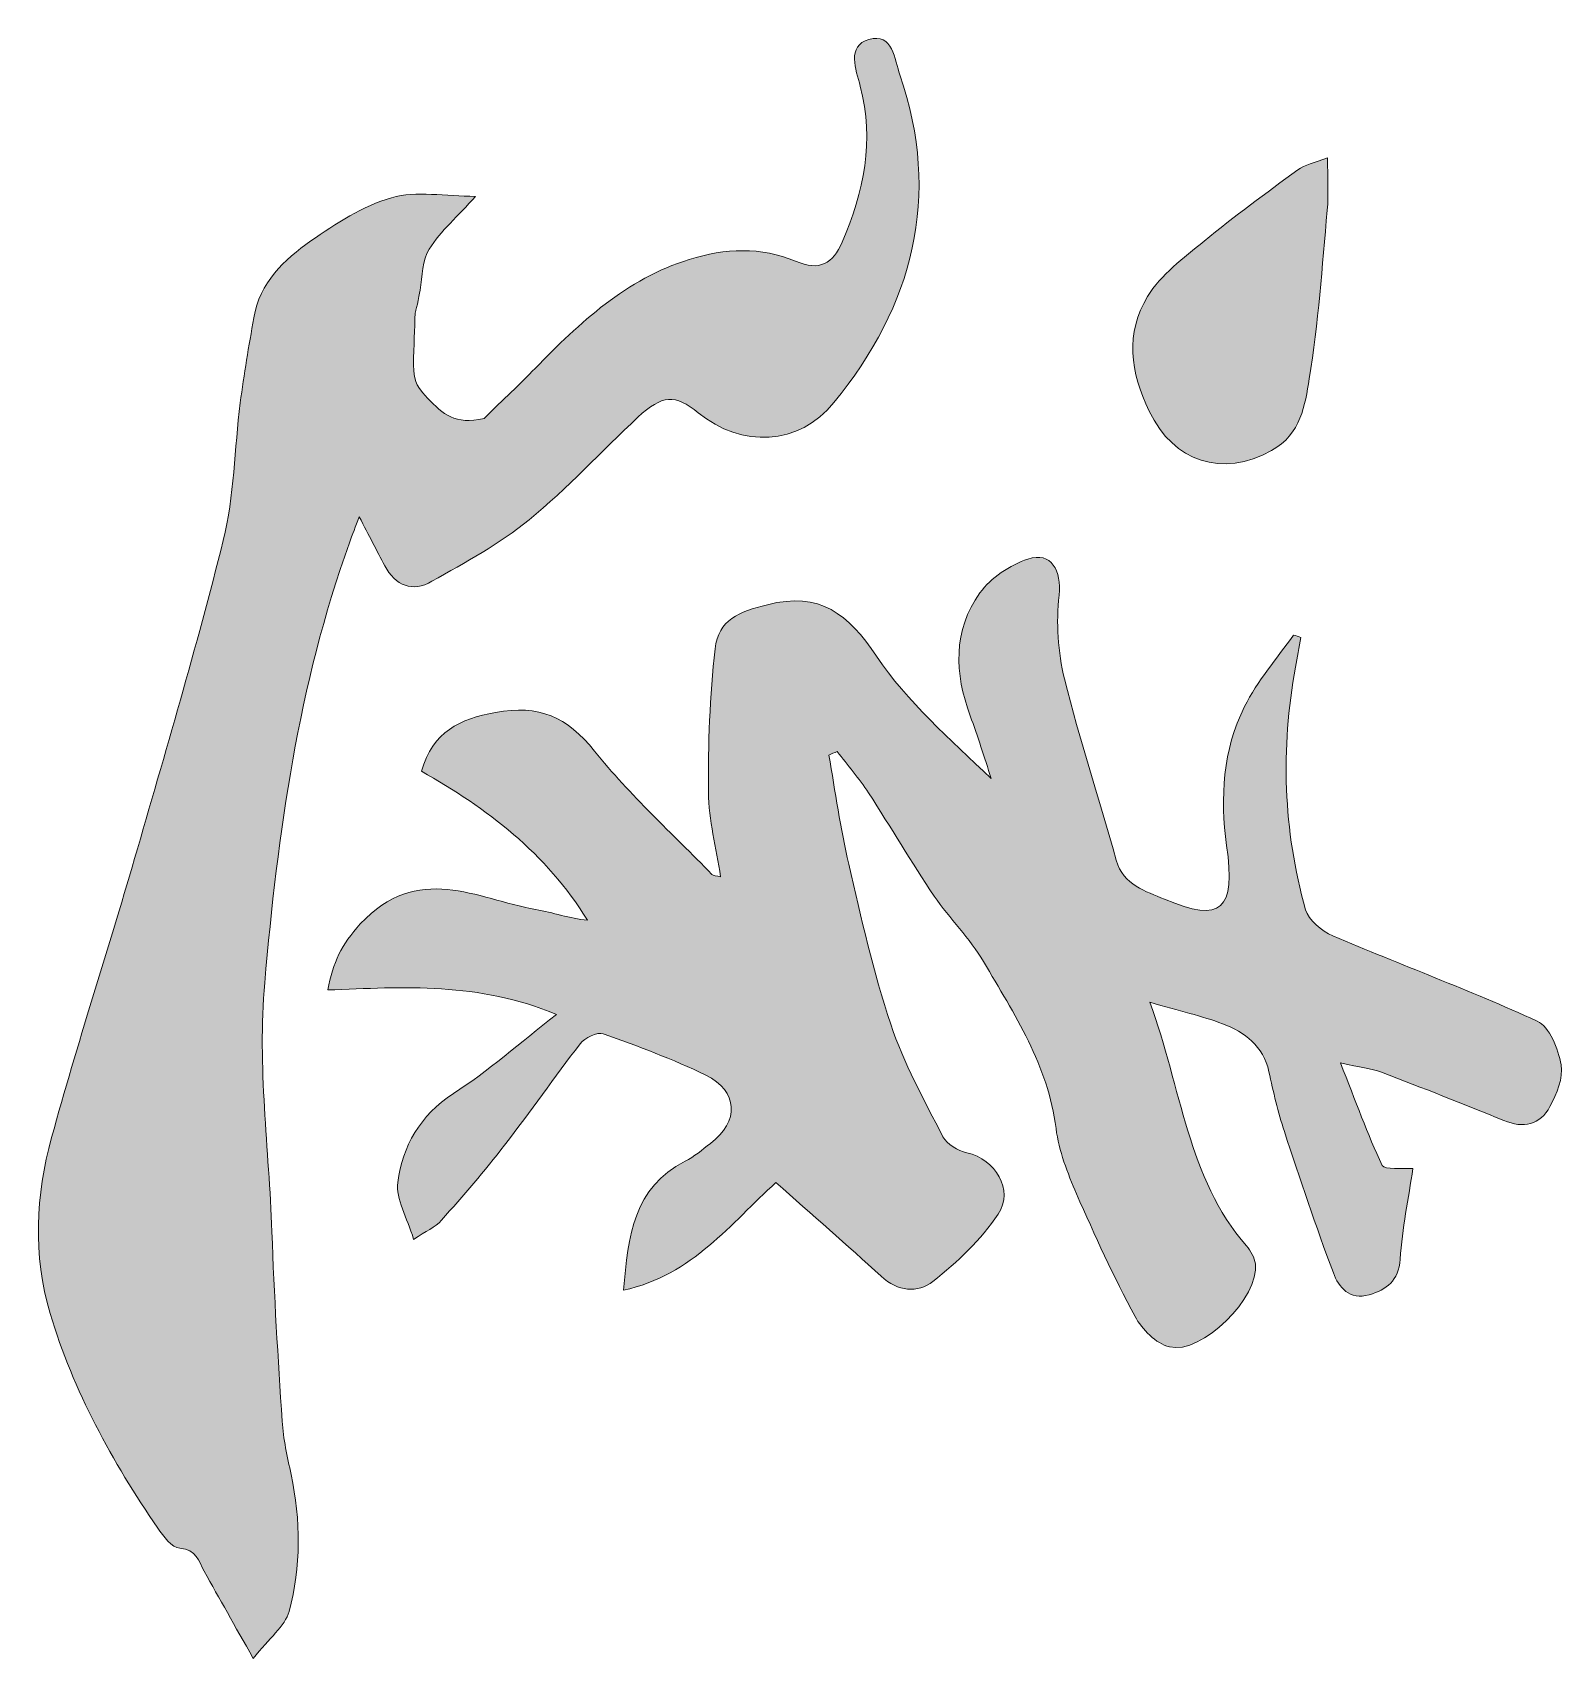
# Model space of a CAD drawing. Header units: inches. Extents: x -3733042 to -3450527, y 579159 to 997713.
# Drawn here: x -3507787 to -3506661, y 659009 to 660205 of the extents above; entities that cross this region are included whole.
import ezdxf

# ---------------------------------------------------------------- set-up
doc = ezdxf.new("R2010")
doc.units = ezdxf.units.IN
doc.header["$LTSCALE"] = 1000
doc.header["$MEASUREMENT"] = 0
doc.layers.get('0').update_dxf_attribs({"lineweight": 18})

msp = doc.modelspace()

# ---------------------------------------------------------------- hatches: boundary and pattern name
h = msp.add_hatch(color=256)
edge = h.paths.add_edge_path(flags=0)
edge.add_spline(control_points=[(-3506911.4, 659475.6), (-3506895, 659469.4), (-3506881.6, 659459.3), (-3506877.4, 659440.4)], knot_values=[0, 0, 0, 0, 51.218065, 51.218065, 51.218065, 51.218065], weights=[1, 1, 1, 1], degree=3, periodic=0)
edge.add_spline(control_points=[(-3506877.4, 659440.4), (-3506874.2, 659425.6), (-3506870.7, 659410.7), (-3506866, 659396.4)], knot_values=[0, 0, 0, 0, 45.564726, 45.564726, 45.564726, 45.564726], weights=[1, 1, 1, 1], degree=3, periodic=0)
edge.add_spline(control_points=[(-3506866, 659396.4), (-3506854.6, 659361.5), (-3506842.9, 659326.8), (-3506830, 659292.4)], knot_values=[0, 0, 0, 0, 109.994376, 109.994376, 109.994376, 109.994376], weights=[1, 1, 1, 1], degree=3, periodic=0)
edge.add_spline(control_points=[(-3506830, 659292.4), (-3506826.1, 659281.9), (-3506818, 659272.1), (-3506803.7, 659276.4)], knot_values=[0, 0, 0, 0, 34.605464, 34.605464, 34.605464, 34.605464], weights=[1, 1, 1, 1], degree=3, periodic=0)
edge.add_spline(control_points=[(-3506803.7, 659276.4), (-3506790.7, 659280.1), (-3506782, 659286.5), (-3506780.9, 659302.5)], knot_values=[0, 0, 0, 0, 37.511516, 37.511516, 37.511516, 37.511516], weights=[1, 1, 1, 1], degree=3, periodic=0)
edge.add_spline(control_points=[(-3506780.9, 659302.5), (-3506779.4, 659325.1), (-3506774.7, 659347.6), (-3506771.5, 659369.1)], knot_values=[0, 0, 0, 0, 67.314942, 67.314942, 67.314942, 67.314942], weights=[1, 1, 1, 1], degree=3, periodic=0)
edge.add_spline(control_points=[(-3506771.5, 659369.1), (-3506779.3, 659369.7), (-3506792.3, 659368), (-3506794, 659371.5)], knot_values=[0, 0, 0, 0, 23.085635, 23.085635, 23.085635, 23.085635], weights=[1, 1, 1, 1], degree=3, periodic=0)
edge.add_spline(control_points=[(-3506794, 659371.5), (-3506805, 659394.4), (-3506813.5, 659418.3), (-3506824.8, 659446.8)], knot_values=[0, 0, 0, 0, 81.393183, 81.393183, 81.393183, 81.393183], weights=[1, 1, 1, 1], degree=3, periodic=0)
edge.add_spline(control_points=[(-3506824.8, 659446.8), (-3506810.3, 659443.6), (-3506802, 659442.8), (-3506794.6, 659440)], knot_values=[0, 0, 0, 0, 31.031593, 31.031593, 31.031593, 31.031593], weights=[1, 1, 1, 1], degree=3, periodic=0)
edge.add_spline(control_points=[(-3506794.6, 659440), (-3506764.5, 659428.5), (-3506734.5, 659416.7), (-3506704.7, 659404.5)], knot_values=[0, 0, 0, 0, 96.659971, 96.659971, 96.659971, 96.659971], weights=[1, 1, 1, 1], degree=3, periodic=0)
edge.add_spline(control_points=[(-3506704.7, 659404.5), (-3506690.1, 659398.5), (-3506677.9, 659401.2), (-3506670.7, 659414.8)], knot_values=[0, 0, 0, 0, 39.695113, 39.695113, 39.695113, 39.695113], weights=[1, 1, 1, 1], degree=3, periodic=0)
edge.add_spline(control_points=[(-3506670.7, 659414.8), (-3506665.8, 659424), (-3506660.8, 659435.9), (-3506662.5, 659445.4)], knot_values=[0, 0, 0, 0, 32.216004, 32.216004, 32.216004, 32.216004], weights=[1, 1, 1, 1], degree=3, periodic=0)
edge.add_spline(control_points=[(-3506662.5, 659445.4), (-3506664.7, 659457.1), (-3506671, 659473.4), (-3506680.2, 659477.6)], knot_values=[0, 0, 0, 0, 37.854248, 37.854248, 37.854248, 37.854248], weights=[1, 1, 1, 1], degree=3, periodic=0)
edge.add_spline(control_points=[(-3506680.2, 659477.6), (-3506729.5, 659500.1), (-3506780.5, 659519.1), (-3506830.5, 659540.4)], knot_values=[0, 0, 0, 0, 162.940741, 162.940741, 162.940741, 162.940741], weights=[1, 1, 1, 1], degree=3, periodic=0)
edge.add_spline(control_points=[(-3506830.5, 659540.4), (-3506838.5, 659543.8), (-3506848.2, 659551.8), (-3506850.4, 659559.5)], knot_values=[0, 0, 0, 0, 28.311681, 28.311681, 28.311681, 28.311681], weights=[1, 1, 1, 1], degree=3, periodic=0)
edge.add_spline(control_points=[(-3506850.4, 659559.5), (-3506866.9, 659618.2), (-3506868.8, 659677.8), (-3506857.9, 659737.8)], knot_values=[0, 0, 0, 0, 180.087882, 180.087882, 180.087882, 180.087882], weights=[1, 1, 1, 1], degree=3, periodic=0)
edge.add_spline(control_points=[(-3506857.9, 659737.8), (-3506856.6, 659745.1), (-3506855.1, 659752.4), (-3506853.8, 659759.8)], knot_values=[0, 0, 0, 0, 22.316623, 22.316623, 22.316623, 22.316623], weights=[1, 1, 1, 1], degree=3, periodic=0)
edge.add_spline(control_points=[(-3506853.8, 659759.8), (-3506855.6, 659760.3), (-3506857.4, 659760.9), (-3506859.3, 659761.5)], knot_values=[0, 0, 0, 0, 5.771272, 5.771272, 5.771272, 5.771272], weights=[1, 1, 1, 1], degree=3, periodic=0)
edge.add_spline(control_points=[(-3506859.3, 659761.5), (-3506871.5, 659744.1), (-3506885.9, 659727.7), (-3506895.3, 659708.9)], knot_values=[0, 0, 0, 0, 63.854733, 63.854733, 63.854733, 63.854733], weights=[1, 1, 1, 1], degree=3, periodic=0)
edge.add_spline(control_points=[(-3506895.3, 659708.9), (-3506911.3, 659677), (-3506913.3, 659641.9), (-3506908.5, 659606.8)], knot_values=[0, 0, 0, 0, 104.558746, 104.558746, 104.558746, 104.558746], weights=[1, 1, 1, 1], degree=3, periodic=0)
edge.add_spline(control_points=[(-3506908.5, 659606.8), (-3506901.9, 659559.3), (-3506911.9, 659549.5), (-3506954.2, 659567.3)], knot_values=[0, 0, 0, 0, 89.3018, 89.3018, 89.3018, 89.3018], weights=[1, 1, 1, 1], degree=3, periodic=0)
edge.add_spline(control_points=[(-3506954.2, 659567.3), (-3506967.9, 659573), (-3506984.4, 659577.5), (-3506989.6, 659595.9)], knot_values=[0, 0, 0, 0, 47.489668, 47.489668, 47.489668, 47.489668], weights=[1, 1, 1, 1], degree=3, periodic=0)
edge.add_spline(control_points=[(-3506989.6, 659595.9), (-3507002, 659640.4), (-3507016.6, 659684.4), (-3507027.7, 659729.2)], knot_values=[0, 0, 0, 0, 138.725523, 138.725523, 138.725523, 138.725523], weights=[1, 1, 1, 1], degree=3, periodic=0)
edge.add_spline(control_points=[(-3507027.7, 659729.2), (-3507032.6, 659749), (-3507033.9, 659770.6), (-3507031.7, 659790.8)], knot_values=[0, 0, 0, 0, 62.030065, 62.030065, 62.030065, 62.030065], weights=[1, 1, 1, 1], degree=3, periodic=0)
edge.add_spline(control_points=[(-3507031.7, 659790.8), (-3507029.7, 659808.8), (-3507037.4, 659823.1), (-3507054.6, 659817.4)], knot_values=[0, 0, 0, 0, 43.65304, 43.65304, 43.65304, 43.65304], weights=[1, 1, 1, 1], degree=3, periodic=0)
edge.add_spline(control_points=[(-3507054.6, 659817.4), (-3507067.8, 659812.9), (-3507081.9, 659803.7), (-3507089.9, 659792.5)], knot_values=[0, 0, 0, 0, 43.90798, 43.90798, 43.90798, 43.90798], weights=[1, 1, 1, 1], degree=3, periodic=0)
edge.add_spline(control_points=[(-3507089.9, 659792.5), (-3507109.8, 659764.7), (-3507108.6, 659733.4), (-3507097, 659702)], knot_values=[0, 0, 0, 0, 94.792275, 94.792275, 94.792275, 94.792275], weights=[1, 1, 1, 1], degree=3, periodic=0)
edge.add_spline(control_points=[(-3507097, 659702), (-3507091.4, 659686.9), (-3507086.7, 659671.5), (-3507081.6, 659656.1)], knot_values=[0, 0, 0, 0, 48.425693, 48.425693, 48.425693, 48.425693], weights=[1, 1, 1, 1], degree=3, periodic=0)
edge.add_spline(control_points=[(-3507081.6, 659656.1), (-3507112, 659685), (-3507143.4, 659712.5), (-3507165.9, 659745.9)], knot_values=[0, 0, 0, 0, 123.501583, 123.501583, 123.501583, 123.501583], weights=[1, 1, 1, 1], degree=3, periodic=0)
edge.add_spline(control_points=[(-3507165.9, 659745.9), (-3507186.9, 659777.2), (-3507207.4, 659793.5), (-3507246.2, 659783.8)], knot_values=[0, 0, 0, 0, 96.491121, 96.491121, 96.491121, 96.491121], weights=[1, 1, 1, 1], degree=3, periodic=0)
edge.add_spline(control_points=[(-3507246.2, 659783.8), (-3507267.1, 659778.6), (-3507282.2, 659772.8), (-3507284.6, 659751.4)], knot_values=[0, 0, 0, 0, 54.486351, 54.486351, 54.486351, 54.486351], weights=[1, 1, 1, 1], degree=3, periodic=0)
edge.add_spline(control_points=[(-3507284.6, 659751.4), (-3507288.5, 659716.5), (-3507289.9, 659681.1), (-3507289.5, 659645.9)], knot_values=[0, 0, 0, 0, 105.661691, 105.661691, 105.661691, 105.661691], weights=[1, 1, 1, 1], degree=3, periodic=0)
edge.add_spline(control_points=[(-3507289.5, 659645.9), (-3507289.4, 659625.5), (-3507283.8, 659605.1), (-3507280.6, 659583.8)], knot_values=[0, 0, 0, 0, 62.830699, 62.830699, 62.830699, 62.830699], weights=[1, 1, 1, 1], degree=3, periodic=0)
edge.add_spline(control_points=[(-3507280.6, 659583.8), (-3507283.6, 659584.6), (-3507285.9, 659584.4), (-3507287, 659585.5)], knot_values=[0, 0, 0, 0, 6.68476, 6.68476, 6.68476, 6.68476], weights=[1, 1, 1, 1], degree=3, periodic=0)
edge.add_spline(control_points=[(-3507287, 659585.5), (-3507316.1, 659615.5), (-3507347.3, 659643.7), (-3507373.3, 659676.2)], knot_values=[0, 0, 0, 0, 125.23449, 125.23449, 125.23449, 125.23449], weights=[1, 1, 1, 1], degree=3, periodic=0)
edge.add_spline(control_points=[(-3507373.3, 659676.2), (-3507393.5, 659701.5), (-3507414.1, 659710.3), (-3507446.1, 659704.6)], knot_values=[0, 0, 0, 0, 83.048712, 83.048712, 83.048712, 83.048712], weights=[1, 1, 1, 1], degree=3, periodic=0)
edge.add_spline(control_points=[(-3507446.1, 659704.6), (-3507472.6, 659699.8), (-3507491.9, 659690.6), (-3507500.6, 659661.3)], knot_values=[0, 0, 0, 0, 74.265126, 74.265126, 74.265126, 74.265126], weights=[1, 1, 1, 1], degree=3, periodic=0)
edge.add_spline(control_points=[(-3507500.6, 659661.3), (-3507452.7, 659634.2), (-3507408.7, 659601.3), (-3507378.5, 659551.7)], knot_values=[0, 0, 0, 0, 166.01808, 166.01808, 166.01808, 166.01808], weights=[1, 1, 1, 1], degree=3, periodic=0)
edge.add_spline(control_points=[(-3507378.5, 659551.7), (-3507391.6, 659553.1), (-3507403.9, 659557.4), (-3507416.5, 659559.7)], knot_values=[0, 0, 0, 0, 38.834269, 38.834269, 38.834269, 38.834269], weights=[1, 1, 1, 1], degree=3, periodic=0)
edge.add_spline(control_points=[(-3507416.5, 659559.7), (-3507460.1, 659567.5), (-3507503.6, 659594.5), (-3507545.5, 659549)], knot_values=[0, 0, 0, 0, 138.443535, 138.443535, 138.443535, 138.443535], weights=[1, 1, 1, 1], degree=3, periodic=0)
edge.add_spline(control_points=[(-3507545.5, 659549), (-3507559.4, 659533.9), (-3507565.6, 659520.8), (-3507569.5, 659500.5)], knot_values=[0, 0, 0, 0, 54.949852, 54.949852, 54.949852, 54.949852], weights=[1, 1, 1, 1], degree=3, periodic=0)
edge.add_spline(control_points=[(-3507569.5, 659500.5), (-3507513.5, 659502.6), (-3507458.5, 659506.5), (-3507401.3, 659482.4)], knot_values=[0, 0, 0, 0, 170.750179, 170.750179, 170.750179, 170.750179], weights=[1, 1, 1, 1], degree=3, periodic=0)
edge.add_spline(control_points=[(-3507401.3, 659482.4), (-3507428.4, 659461.4), (-3507451.4, 659440.8), (-3507477.1, 659424.3)], knot_values=[0, 0, 0, 0, 95.564653, 95.564653, 95.564653, 95.564653], weights=[1, 1, 1, 1], degree=3, periodic=0)
edge.add_spline(control_points=[(-3507477.1, 659424.3), (-3507501.7, 659408.2), (-3507514.4, 659385.8), (-3507518, 659359)], knot_values=[0, 0, 0, 0, 79.685179, 79.685179, 79.685179, 79.685179], weights=[1, 1, 1, 1], degree=3, periodic=0)
edge.add_spline(control_points=[(-3507518, 659359), (-3507519.6, 659346.8), (-3507511.1, 659333.3), (-3507506.3, 659317.1)], knot_values=[0, 0, 0, 0, 43.851146, 43.851146, 43.851146, 43.851146], weights=[1, 1, 1, 1], degree=3, periodic=0)
edge.add_spline(control_points=[(-3507506.3, 659317.1), (-3507497.5, 659323), (-3507490.4, 659326), (-3507485.8, 659331.2)], knot_values=[0, 0, 0, 0, 24.919164, 24.919164, 24.919164, 24.919164], weights=[1, 1, 1, 1], degree=3, periodic=0)
edge.add_spline(control_points=[(-3507485.8, 659331.2), (-3507469.8, 659349.2), (-3507454.1, 659367.4), (-3507439.4, 659386.4)], knot_values=[0, 0, 0, 0, 72.106112, 72.106112, 72.106112, 72.106112], weights=[1, 1, 1, 1], degree=3, periodic=0)
edge.add_spline(control_points=[(-3507439.4, 659386.4), (-3507420.4, 659410.9), (-3507402.8, 659436.5), (-3507383.8, 659460.9)], knot_values=[0, 0, 0, 0, 92.956996, 92.956996, 92.956996, 92.956996], weights=[1, 1, 1, 1], degree=3, periodic=0)
edge.add_spline(control_points=[(-3507383.8, 659460.9), (-3507380.4, 659465.3), (-3507371.3, 659469.8), (-3507366.9, 659468.2)], knot_values=[0, 0, 0, 0, 19.17138, 19.17138, 19.17138, 19.17138], weights=[1, 1, 1, 1], degree=3, periodic=0)
edge.add_spline(control_points=[(-3507366.9, 659468.2), (-3507341.3, 659459.2), (-3507315.8, 659449.6), (-3507291.4, 659437.8)], knot_values=[0, 0, 0, 0, 81.470705, 81.470705, 81.470705, 81.470705], weights=[1, 1, 1, 1], degree=3, periodic=0)
edge.add_spline(control_points=[(-3507291.4, 659437.8), (-3507267.4, 659426.3), (-3507266.7, 659403.7), (-3507288.1, 659387.6)], knot_values=[0, 0, 0, 0, 63.705578, 63.705578, 63.705578, 63.705578], weights=[1, 1, 1, 1], degree=3, periodic=0)
edge.add_spline(control_points=[(-3507288.1, 659387.6), (-3507294.2, 659383), (-3507300, 659377.8), (-3507306.7, 659374.5)], knot_values=[0, 0, 0, 0, 22.797035, 22.797035, 22.797035, 22.797035], weights=[1, 1, 1, 1], degree=3, periodic=0)
edge.add_spline(control_points=[(-3507306.7, 659374.5), (-3507344.6, 659355.1), (-3507348.3, 659320), (-3507352, 659279.7)], knot_values=[0, 0, 0, 0, 110.710861, 110.710861, 110.710861, 110.710861], weights=[1, 1, 1, 1], degree=3, periodic=0)
edge.add_spline(control_points=[(-3507352, 659279.7), (-3507301.1, 659290.8), (-3507273, 659329), (-3507239.9, 659358.9)], knot_values=[0, 0, 0, 0, 139.305714, 139.305714, 139.305714, 139.305714], weights=[1, 1, 1, 1], degree=3, periodic=0)
edge.add_spline(control_points=[(-3507239.9, 659358.9), (-3507213.2, 659335.1), (-3507187.5, 659312.9), (-3507162.6, 659290)], knot_values=[0, 0, 0, 0, 103.56107, 103.56107, 103.56107, 103.56107], weights=[1, 1, 1, 1], degree=3, periodic=0)
edge.add_spline(control_points=[(-3507162.6, 659290), (-3507150.3, 659278.6), (-3507135.6, 659277.3), (-3507124.4, 659286.2)], knot_values=[0, 0, 0, 0, 42.159445, 42.159445, 42.159445, 42.159445], weights=[1, 1, 1, 1], degree=3, periodic=0)
edge.add_spline(control_points=[(-3507124.4, 659286.2), (-3507106.5, 659300.5), (-3507089, 659316.7), (-3507076.5, 659335.6)], knot_values=[0, 0, 0, 0, 69.032252, 69.032252, 69.032252, 69.032252], weights=[1, 1, 1, 1], degree=3, periodic=0)
edge.add_spline(control_points=[(-3507076.5, 659335.6), (-3507064.6, 659353.7), (-3507078.7, 659375.9), (-3507099.4, 659380.8)], knot_values=[0, 0, 0, 0, 59.379836, 59.379836, 59.379836, 59.379836], weights=[1, 1, 1, 1], degree=3, periodic=0)
edge.add_spline(control_points=[(-3507099.4, 659380.8), (-3507106, 659382.3), (-3507114.2, 659387), (-3507117.1, 659392.5)], knot_values=[0, 0, 0, 0, 21.803104, 21.803104, 21.803104, 21.803104], weights=[1, 1, 1, 1], degree=3, periodic=0)
edge.add_spline(control_points=[(-3507117.1, 659392.5), (-3507131, 659419.6), (-3507145.9, 659446.6), (-3507155.5, 659475.3)], knot_values=[0, 0, 0, 0, 91.351934, 91.351934, 91.351934, 91.351934], weights=[1, 1, 1, 1], degree=3, periodic=0)
edge.add_spline(control_points=[(-3507155.5, 659475.3), (-3507168.2, 659513.7), (-3507177.2, 659553.4), (-3507186.3, 659592.9)], knot_values=[0, 0, 0, 0, 121.551509, 121.551509, 121.551509, 121.551509], weights=[1, 1, 1, 1], degree=3, periodic=0)
edge.add_spline(control_points=[(-3507186.3, 659592.9), (-3507192.5, 659619.3), (-3507196.2, 659646.4), (-3507201, 659673.2)], knot_values=[0, 0, 0, 0, 81.676214, 81.676214, 81.676214, 81.676214], weights=[1, 1, 1, 1], degree=3, periodic=0)
edge.add_spline(control_points=[(-3507201, 659673.2), (-3507199, 659674.1), (-3507196.9, 659675), (-3507194.9, 659675.9)], knot_values=[0, 0, 0, 0, 6.752187, 6.752187, 6.752187, 6.752187], weights=[1, 1, 1, 1], degree=3, periodic=0)
edge.add_spline(control_points=[(-3507194.9, 659675.9), (-3507187.1, 659665.8), (-3507178.8, 659656.1), (-3507171.8, 659645.4)], knot_values=[0, 0, 0, 0, 38.239486, 38.239486, 38.239486, 38.239486], weights=[1, 1, 1, 1], degree=3, periodic=0)
edge.add_spline(control_points=[(-3507171.8, 659645.4), (-3507155.4, 659620.3), (-3507140.3, 659594.4), (-3507123.5, 659569.5)], knot_values=[0, 0, 0, 0, 89.943437, 89.943437, 89.943437, 89.943437], weights=[1, 1, 1, 1], degree=3, periodic=0)
edge.add_spline(control_points=[(-3507123.5, 659569.5), (-3507112.3, 659552.9), (-3507097.2, 659538.6), (-3507087.2, 659521.3)], knot_values=[0, 0, 0, 0, 60.40609, 60.40609, 60.40609, 60.40609], weights=[1, 1, 1, 1], degree=3, periodic=0)
edge.add_spline(control_points=[(-3507087.2, 659521.3), (-3507064.7, 659482.7), (-3507039.6, 659445.1), (-3507033.9, 659398.6)], knot_values=[0, 0, 0, 0, 134.828369, 134.828369, 134.828369, 134.828369], weights=[1, 1, 1, 1], degree=3, periodic=0)
edge.add_spline(control_points=[(-3507033.9, 659398.6), (-3507031.9, 659382.2), (-3507025.5, 659365.9), (-3507018.8, 659350.5)], knot_values=[0, 0, 0, 0, 50.641183, 50.641183, 50.641183, 50.641183], weights=[1, 1, 1, 1], degree=3, periodic=0)
edge.add_spline(control_points=[(-3507018.8, 659350.5), (-3507005.5, 659320), (-3506991.5, 659289.7), (-3506975.8, 659260.3)], knot_values=[0, 0, 0, 0, 99.940145, 99.940145, 99.940145, 99.940145], weights=[1, 1, 1, 1], degree=3, periodic=0)
edge.add_spline(control_points=[(-3506975.8, 659260.3), (-3506970.7, 659250.9), (-3506960.4, 659240.4), (-3506950.6, 659238)], knot_values=[0, 0, 0, 0, 34.470565, 34.470565, 34.470565, 34.470565], weights=[1, 1, 1, 1], degree=3, periodic=0)
edge.add_spline(control_points=[(-3506950.6, 659238), (-3506926.7, 659232.1), (-3506884.1, 659274.7), (-3506887.3, 659299.1)], knot_values=[0, 0, 0, 0, 96.222997, 96.222997, 96.222997, 96.222997], weights=[1, 1, 1, 1], degree=3, periodic=0)
edge.add_spline(control_points=[(-3506887.3, 659299.1), (-3506887.9, 659303.7), (-3506890.7, 659308.6), (-3506893.9, 659312.3)], knot_values=[0, 0, 0, 0, 14.912026, 14.912026, 14.912026, 14.912026], weights=[1, 1, 1, 1], degree=3, periodic=0)
edge.add_spline(control_points=[(-3506893.9, 659312.3), (-3506937.5, 659362.5), (-3506941.4, 659427.7), (-3506965, 659491.4)], knot_values=[0, 0, 0, 0, 194.32497, 194.32497, 194.32497, 194.32497], weights=[1, 1, 1, 1], degree=3, periodic=0)
edge.add_spline(control_points=[(-3506965, 659491.4), (-3506942.8, 659485), (-3506926.7, 659481.4), (-3506911.4, 659475.6)], knot_values=[0, 0, 0, 0, 55.880095, 55.880095, 55.880095, 55.880095], weights=[1, 1, 1, 1], degree=3, periodic=0)
edge = h.paths.add_edge_path(flags=0)
edge.add_spline(control_points=[(-3506965.4, 659926.1), (-3506947.5, 659888.7), (-3506911.6, 659877.1), (-3506875.4, 659897.2)], knot_values=[0, 0, 0, 0, 107.801225, 107.801225, 107.801225, 107.801225], weights=[1, 1, 1, 1], degree=3, periodic=0)
edge.add_spline(control_points=[(-3506875.4, 659897.2), (-3506853.7, 659909.3), (-3506850.9, 659930.8), (-3506847.7, 659949.9)], knot_values=[0, 0, 0, 0, 62.055023, 62.055023, 62.055023, 62.055023], weights=[1, 1, 1, 1], degree=3, periodic=0)
edge.add_spline(control_points=[(-3506847.7, 659949.9), (-3506840.9, 659990.9), (-3506838.3, 660032.5), (-3506834.5, 660073.9)], knot_values=[0, 0, 0, 0, 124.701503, 124.701503, 124.701503, 124.701503], weights=[1, 1, 1, 1], degree=3, periodic=0)
edge.add_spline(control_points=[(-3506834.5, 660073.9), (-3506833.4, 660085.5), (-3506834.3, 660097.3), (-3506834.3, 660112.5)], knot_values=[0, 0, 0, 0, 38.614831, 38.614831, 38.614831, 38.614831], weights=[1, 1, 1, 1], degree=3, periodic=0)
edge.add_spline(control_points=[(-3506834.3, 660112.5), (-3506844, 660108.6), (-3506851, 660107.3), (-3506856.2, 660103.5)], knot_values=[0, 0, 0, 0, 23.777546, 23.777546, 23.777546, 23.777546], weights=[1, 1, 1, 1], degree=3, periodic=0)
edge.add_spline(control_points=[(-3506856.2, 660103.5), (-3506879.5, 660086.5), (-3506902.8, 660069.4), (-3506925.1, 660051.1)], knot_values=[0, 0, 0, 0, 86.584984, 86.584984, 86.584984, 86.584984], weights=[1, 1, 1, 1], degree=3, periodic=0)
edge.add_spline(control_points=[(-3506925.1, 660051.1), (-3506940.1, 660038.8), (-3506956.8, 660026.5), (-3506966.6, 660010.5)], knot_values=[0, 0, 0, 0, 58.36591, 58.36591, 58.36591, 58.36591], weights=[1, 1, 1, 1], degree=3, periodic=0)
edge.add_spline(control_points=[(-3506966.6, 660010.5), (-3506983.2, 659983.5), (-3506979.2, 659954.7), (-3506965.4, 659926.1)], knot_values=[0, 0, 0, 0, 88.379787, 88.379787, 88.379787, 88.379787], weights=[1, 1, 1, 1], degree=3, periodic=0)
edge = h.paths.add_edge_path(flags=0)
edge.add_spline(control_points=[(-3507297, 659924.9), (-3507265.2, 659899), (-3507223, 659900.6), (-3507197.2, 659932.4)], knot_values=[0, 0, 0, 0, 112.098403, 112.098403, 112.098403, 112.098403], weights=[1, 1, 1, 1], degree=3, periodic=0)
edge.add_spline(control_points=[(-3507197.2, 659932.4), (-3507139.1, 660003.8), (-3507118, 660083.9), (-3507148.8, 660173.5)], knot_values=[0, 0, 0, 0, 257.938711, 257.938711, 257.938711, 257.938711], weights=[1, 1, 1, 1], degree=3, periodic=0)
edge.add_spline(control_points=[(-3507148.8, 660173.5), (-3507152.5, 660184.4), (-3507153.8, 660204.6), (-3507171.5, 660199.5)], knot_values=[0, 0, 0, 0, 39.901311, 39.901311, 39.901311, 39.901311], weights=[1, 1, 1, 1], degree=3, periodic=0)
edge.add_spline(control_points=[(-3507171.5, 660199.5), (-3507188.2, 660194.6), (-3507181, 660177.3), (-3507177.9, 660165.2)], knot_values=[0, 0, 0, 0, 39.906656, 39.906656, 39.906656, 39.906656], weights=[1, 1, 1, 1], degree=3, periodic=0)
edge.add_spline(control_points=[(-3507177.9, 660165.2), (-3507167.4, 660125.1), (-3507175, 660087.4), (-3507191.2, 660050.5)], knot_values=[0, 0, 0, 0, 117.810699, 117.810699, 117.810699, 117.810699], weights=[1, 1, 1, 1], degree=3, periodic=0)
edge.add_spline(control_points=[(-3507191.2, 660050.5), (-3507198.1, 660034.7), (-3507207.5, 660028.8), (-3507225.4, 660036.4)], knot_values=[0, 0, 0, 0, 42.859218, 42.859218, 42.859218, 42.859218], weights=[1, 1, 1, 1], degree=3, periodic=0)
edge.add_spline(control_points=[(-3507225.4, 660036.4), (-3507250.8, 660047.1), (-3507277.2, 660045.9), (-3507303.6, 660037.7)], knot_values=[0, 0, 0, 0, 79.883367, 79.883367, 79.883367, 79.883367], weights=[1, 1, 1, 1], degree=3, periodic=0)
edge.add_spline(control_points=[(-3507303.6, 660037.7), (-3507350, 660023.2), (-3507384.1, 659991.4), (-3507416.9, 659957.6)], knot_values=[0, 0, 0, 0, 140.346525, 140.346525, 140.346525, 140.346525], weights=[1, 1, 1, 1], degree=3, periodic=0)
edge.add_spline(control_points=[(-3507416.9, 659957.6), (-3507428.2, 659946), (-3507440, 659935), (-3507454.5, 659920.8)], knot_values=[0, 0, 0, 0, 52.578677, 52.578677, 52.578677, 52.578677], weights=[1, 1, 1, 1], degree=3, periodic=0)
edge.add_spline(control_points=[(-3507454.5, 659920.8), (-3507476.2, 659915.8), (-3507484.4, 659923.8), (-3507496.1, 659935.7)], knot_values=[0, 0, 0, 0, 47.073419, 47.073419, 47.073419, 47.073419], weights=[1, 1, 1, 1], degree=3, periodic=0)
edge.add_spline(control_points=[(-3507496.1, 659935.7), (-3507506.5, 659947), (-3507505.4, 659949.3), (-3507506.5, 659959.8)], knot_values=[0, 0, 0, 0, 27.143306, 27.143306, 27.143306, 27.143306], weights=[1, 1, 1, 1], degree=3, periodic=0)
edge.add_spline(control_points=[(-3507506.5, 659959.8), (-3507505.9, 659974.9), (-3507505.7, 659985.9), (-3507505.1, 659998.4)], knot_values=[0, 0, 0, 0, 38.653325, 38.653325, 38.653325, 38.653325], weights=[1, 1, 1, 1], degree=3, periodic=0)
edge.add_spline(control_points=[(-3507505.1, 659998.4), (-3507505.1, 659998.5), (-3507502.2, 660010), (-3507501.6, 660015.1)], knot_values=[0, 0, 0, 0, 17.08578, 17.08578, 17.08578, 17.08578], weights=[1, 1, 1, 1], degree=3, periodic=0)
edge.add_spline(control_points=[(-3507501.6, 660015.1), (-3507499.5, 660025.3), (-3507500.2, 660037.2), (-3507494.9, 660045.3)], knot_values=[0, 0, 0, 0, 31.132616, 31.132616, 31.132616, 31.132616], weights=[1, 1, 1, 1], degree=3, periodic=0)
edge.add_spline(control_points=[(-3507494.9, 660045.3), (-3507486.3, 660058.7), (-3507473.9, 660069.5), (-3507460.7, 660084.1)], knot_values=[0, 0, 0, 0, 51.834846, 51.834846, 51.834846, 51.834846], weights=[1, 1, 1, 1], degree=3, periodic=0)
edge.add_spline(control_points=[(-3507460.7, 660084.1), (-3507483.1, 660084.1), (-3507504.2, 660088.3), (-3507522.5, 660083.1)], knot_values=[0, 0, 0, 0, 62.151543, 62.151543, 62.151543, 62.151543], weights=[1, 1, 1, 1], degree=3, periodic=0)
edge.add_spline(control_points=[(-3507522.5, 660083.1), (-3507543.7, 660077), (-3507563.5, 660064.1), (-3507581.9, 660051.3)], knot_values=[0, 0, 0, 0, 67.641814, 67.641814, 67.641814, 67.641814], weights=[1, 1, 1, 1], degree=3, periodic=0)
edge.add_spline(control_points=[(-3507581.9, 660051.3), (-3507601.6, 660037.5), (-3507619.4, 660020.6), (-3507623.9, 659994.8)], knot_values=[0, 0, 0, 0, 72.355395, 72.355395, 72.355395, 72.355395], weights=[1, 1, 1, 1], degree=3, periodic=0)
edge.add_spline(control_points=[(-3507623.9, 659994.8), (-3507627.4, 659974), (-3507631.1, 659953.1), (-3507633.8, 659932.2)], knot_values=[0, 0, 0, 0, 63.442265, 63.442265, 63.442265, 63.442265], weights=[1, 1, 1, 1], degree=3, periodic=0)
edge.add_spline(control_points=[(-3507633.8, 659932.2), (-3507638.1, 659898.4), (-3507638.1, 659863.6), (-3507646.3, 659831)], knot_values=[0, 0, 0, 0, 102.098108, 102.098108, 102.098108, 102.098108], weights=[1, 1, 1, 1], degree=3, periodic=0)
edge.add_spline(control_points=[(-3507646.3, 659831), (-3507666, 659752.5), (-3507688.9, 659674.8), (-3507711.5, 659597.1)], knot_values=[0, 0, 0, 0, 242.786488, 242.786488, 242.786488, 242.786488], weights=[1, 1, 1, 1], degree=3, periodic=0)
edge.add_spline(control_points=[(-3507711.5, 659597.1), (-3507731.4, 659528.5), (-3507753.7, 659460.8), (-3507772.5, 659392)], knot_values=[0, 0, 0, 0, 214.001843, 214.001843, 214.001843, 214.001843], weights=[1, 1, 1, 1], degree=3, periodic=0)
edge.add_spline(control_points=[(-3507772.5, 659392), (-3507784.1, 659349.5), (-3507786.5, 659305.7), (-3507773.6, 659262.5)], knot_values=[0, 0, 0, 0, 131.196002, 131.196002, 131.196002, 131.196002], weights=[1, 1, 1, 1], degree=3, periodic=0)
edge.add_spline(control_points=[(-3507773.6, 659262.5), (-3507756.4, 659205.4), (-3507728.1, 659153.8), (-3507694.5, 659104.8)], knot_values=[0, 0, 0, 0, 177.101159, 177.101159, 177.101159, 177.101159], weights=[1, 1, 1, 1], degree=3, periodic=0)
edge.add_spline(control_points=[(-3507694.5, 659104.8), (-3507690.4, 659098.8), (-3507684, 659090.2), (-3507678.2, 659089.9)], knot_values=[0, 0, 0, 0, 22.723278, 22.723278, 22.723278, 22.723278], weights=[1, 1, 1, 1], degree=3, periodic=0)
edge.add_spline(control_points=[(-3507678.2, 659089.9), (-3507665.9, 659089.1), (-3507664.5, 659080.5), (-3507660.3, 659073)], knot_values=[0, 0, 0, 0, 26.375551, 26.375551, 26.375551, 26.375551], weights=[1, 1, 1, 1], degree=3, periodic=0)
edge.add_spline(control_points=[(-3507660.3, 659073), (-3507649.2, 659053.1), (-3507637.9, 659033.2), (-3507624.3, 659008.9)], knot_values=[0, 0, 0, 0, 73.517255, 73.517255, 73.517255, 73.517255], weights=[1, 1, 1, 1], degree=3, periodic=0)
edge.add_spline(control_points=[(-3507624.3, 659008.9), (-3507612.4, 659023.9), (-3507600.9, 659032.5), (-3507597.9, 659043.4)], knot_values=[0, 0, 0, 0, 43.774862, 43.774862, 43.774862, 43.774862], weights=[1, 1, 1, 1], degree=3, periodic=0)
edge.add_spline(control_points=[(-3507597.9, 659043.4), (-3507588.8, 659076.4), (-3507589.4, 659110.5), (-3507596.4, 659144.2)], knot_values=[0, 0, 0, 0, 101.779183, 101.779183, 101.779183, 101.779183], weights=[1, 1, 1, 1], degree=3, periodic=0)
edge.add_spline(control_points=[(-3507596.4, 659144.2), (-3507599.2, 659157.2), (-3507602.1, 659170.2), (-3507603, 659183.3)], knot_values=[0, 0, 0, 0, 39.689253, 39.689253, 39.689253, 39.689253], weights=[1, 1, 1, 1], degree=3, periodic=0)
edge.add_spline(control_points=[(-3507603, 659183.3), (-3507606, 659229.8), (-3507608.9, 659276.2), (-3507610.5, 659322.7)], knot_values=[0, 0, 0, 0, 139.607581, 139.607581, 139.607581, 139.607581], weights=[1, 1, 1, 1], degree=3, periodic=0)
edge.add_spline(control_points=[(-3507610.5, 659322.7), (-3507612.7, 659383.7), (-3507621.2, 659444.2), (-3507615.8, 659505.8)], knot_values=[0, 0, 0, 0, 183.375986, 183.375986, 183.375986, 183.375986], weights=[1, 1, 1, 1], degree=3, periodic=0)
edge.add_spline(control_points=[(-3507615.8, 659505.8), (-3507606.2, 659616), (-3507591.2, 659724.8), (-3507553.5, 659829.3)], knot_values=[0, 0, 0, 0, 330.391992, 330.391992, 330.391992, 330.391992], weights=[1, 1, 1, 1], degree=3, periodic=0)
edge.add_spline(control_points=[(-3507553.5, 659829.3), (-3507551.4, 659835.3), (-3507549, 659841.2), (-3507546.3, 659848.4)], knot_values=[0, 0, 0, 0, 20.364919, 20.364919, 20.364919, 20.364919], weights=[1, 1, 1, 1], degree=3, periodic=0)
edge.add_spline(control_points=[(-3507546.3, 659848.4), (-3507539.1, 659834.7), (-3507533.5, 659823.5), (-3507527.6, 659812.5)], knot_values=[0, 0, 0, 0, 40.420343, 40.420343, 40.420343, 40.420343], weights=[1, 1, 1, 1], degree=3, periodic=0)
edge.add_spline(control_points=[(-3507527.6, 659812.5), (-3507519.7, 659797.7), (-3507507.2, 659792.7), (-3507492.8, 659801)], knot_values=[0, 0, 0, 0, 41.988177, 41.988177, 41.988177, 41.988177], weights=[1, 1, 1, 1], degree=3, periodic=0)
edge.add_spline(control_points=[(-3507492.8, 659801), (-3507468.3, 659815), (-3507443, 659828.5), (-3507421.4, 659846.2)], knot_values=[0, 0, 0, 0, 84.568592, 84.568592, 84.568592, 84.568592], weights=[1, 1, 1, 1], degree=3, periodic=0)
edge.add_spline(control_points=[(-3507421.4, 659846.2), (-3507393.1, 659869.3), (-3507368.2, 659896.6), (-3507341.4, 659921.6)], knot_values=[0, 0, 0, 0, 110.023734, 110.023734, 110.023734, 110.023734], weights=[1, 1, 1, 1], degree=3, periodic=0)
edge.add_spline(control_points=[(-3507341.4, 659921.6), (-3507323.5, 659938.4), (-3507314, 659938.7), (-3507297, 659924.9)], knot_values=[0, 0, 0, 0, 51.054795, 51.054795, 51.054795, 51.054795], weights=[1, 1, 1, 1], degree=3, periodic=0)

# ---------------------------------------------------------------- linework, layer by layer
for points in [[(-3507171.5, 660199.5), (-3507188.2, 660194.6), (-3507181, 660177.3), (-3507177.9, 660165.2)], [(-3507148.8, 660173.5), (-3507152.5, 660184.4), (-3507153.8, 660204.6), (-3507171.5, 660199.5)], [(-3507197.2, 659932.4), (-3507139.1, 660003.8), (-3507118, 660083.9), (-3507148.8, 660173.5)], [(-3507177.9, 660165.2), (-3507167.4, 660125.1), (-3507175, 660087.4), (-3507191.2, 660050.5)], [(-3506856.2, 660103.5), (-3506851, 660107.3), (-3506844, 660108.6), (-3506834.3, 660112.5)], [(-3506834.3, 660112.5), (-3506834.3, 660097.3), (-3506833.4, 660085.5), (-3506834.5, 660073.9)], [(-3506925.1, 660051.1), (-3506902.8, 660069.4), (-3506879.5, 660086.5), (-3506856.2, 660103.5)], [(-3507460.7, 660084.1), (-3507483.1, 660084.1), (-3507504.2, 660088.3), (-3507522.5, 660083.1)], [(-3507494.9, 660045.3), (-3507486.3, 660058.7), (-3507473.9, 660069.5), (-3507460.7, 660084.1)], [(-3507522.5, 660083.1), (-3507543.7, 660077), (-3507563.5, 660064.1), (-3507581.9, 660051.3)], [(-3506834.5, 660073.9), (-3506838.3, 660032.5), (-3506840.9, 659990.9), (-3506847.7, 659949.9)], [(-3507581.9, 660051.3), (-3507601.6, 660037.5), (-3507619.4, 660020.6), (-3507623.9, 659994.8)], [(-3507191.2, 660050.5), (-3507198.1, 660034.7), (-3507207.5, 660028.8), (-3507225.4, 660036.4)], [(-3506966.6, 660010.5), (-3506956.8, 660026.5), (-3506940.1, 660038.8), (-3506925.1, 660051.1)], [(-3507501.6, 660015.1), (-3507499.5, 660025.3), (-3507500.2, 660037.2), (-3507494.9, 660045.3)], [(-3507303.6, 660037.7), (-3507350, 660023.2), (-3507384.1, 659991.4), (-3507416.9, 659957.6)], [(-3507225.4, 660036.4), (-3507250.8, 660047.1), (-3507277.2, 660045.9), (-3507303.6, 660037.7)], [(-3507505.1, 659998.4), (-3507505.1, 659998.4), (-3507502.2, 660010), (-3507501.6, 660015.1)], [(-3506965.4, 659926.1), (-3506979.2, 659954.7), (-3506983.2, 659983.5), (-3506966.6, 660010.5)], [(-3507623.9, 659994.8), (-3507627.4, 659974), (-3507631.1, 659953.1), (-3507633.8, 659932.2)], [(-3507506.5, 659959.8), (-3507505.9, 659974.9), (-3507505.7, 659985.9), (-3507505.1, 659998.4)], [(-3507496.1, 659935.7), (-3507506.5, 659947), (-3507505.4, 659949.3), (-3507506.5, 659959.8)], [(-3507416.9, 659957.6), (-3507428.2, 659946), (-3507440, 659935), (-3507454.5, 659920.8)], [(-3506847.7, 659949.9), (-3506850.9, 659930.8), (-3506853.7, 659909.3), (-3506875.4, 659897.2)], [(-3507633.8, 659932.2), (-3507638.1, 659898.4), (-3507638.1, 659863.6), (-3507646.3, 659831)], [(-3507454.5, 659920.8), (-3507476.2, 659915.8), (-3507484.4, 659923.8), (-3507496.1, 659935.7)], [(-3507341.4, 659921.6), (-3507323.5, 659938.4), (-3507314, 659938.7), (-3507297, 659924.9)], [(-3507297, 659924.9), (-3507265.2, 659899), (-3507223, 659900.6), (-3507197.2, 659932.4)], [(-3507421.4, 659846.2), (-3507393.1, 659869.3), (-3507368.2, 659896.6), (-3507341.4, 659921.6)], [(-3506875.4, 659897.2), (-3506911.6, 659877.1), (-3506947.5, 659888.7), (-3506965.4, 659926.1)], [(-3507553.5, 659829.3), (-3507551.4, 659835.3), (-3507549, 659841.2), (-3507546.3, 659848.4)], [(-3507546.3, 659848.4), (-3507539.1, 659834.7), (-3507533.5, 659823.5), (-3507527.6, 659812.5)], [(-3507492.8, 659801), (-3507468.3, 659815), (-3507443, 659828.5), (-3507421.4, 659846.2)], [(-3507646.3, 659831), (-3507666, 659752.5), (-3507688.9, 659674.8), (-3507711.5, 659597.1)], [(-3507615.8, 659505.8), (-3507606.2, 659616), (-3507591.2, 659724.8), (-3507553.5, 659829.3)], [(-3507527.6, 659812.5), (-3507519.7, 659797.7), (-3507507.2, 659792.7), (-3507492.8, 659801)], [(-3507089.9, 659792.5), (-3507081.9, 659803.7), (-3507067.8, 659812.9), (-3507054.6, 659817.4)], [(-3507054.6, 659817.4), (-3507037.4, 659823.1), (-3507029.7, 659808.8), (-3507031.7, 659790.8)], [(-3507246.2, 659783.8), (-3507207.4, 659793.5), (-3507186.9, 659777.2), (-3507165.9, 659745.9)], [(-3507097, 659702), (-3507108.6, 659733.4), (-3507109.8, 659764.7), (-3507089.9, 659792.5)], [(-3507031.7, 659790.8), (-3507033.9, 659770.6), (-3507032.6, 659749), (-3507027.7, 659729.2)], [(-3507284.6, 659751.4), (-3507282.2, 659772.8), (-3507267.1, 659778.6), (-3507246.2, 659783.8)], [(-3506895.3, 659708.9), (-3506885.9, 659727.7), (-3506871.5, 659744.1), (-3506859.3, 659761.5)], [(-3506859.3, 659761.5), (-3506857.4, 659760.9), (-3506855.6, 659760.3), (-3506853.8, 659759.8)], [(-3507289.5, 659645.9), (-3507289.9, 659681.1), (-3507288.5, 659716.5), (-3507284.6, 659751.4)], [(-3506853.8, 659759.8), (-3506855.1, 659752.4), (-3506856.6, 659745.1), (-3506857.9, 659737.8)], [(-3507165.9, 659745.9), (-3507143.4, 659712.5), (-3507112, 659685), (-3507081.6, 659656.1)], [(-3506857.9, 659737.8), (-3506868.8, 659677.8), (-3506866.9, 659618.2), (-3506850.4, 659559.5)], [(-3507027.7, 659729.2), (-3507016.6, 659684.4), (-3507002, 659640.4), (-3506989.6, 659595.9)], [(-3507500.6, 659661.3), (-3507491.9, 659690.6), (-3507472.6, 659699.8), (-3507446.1, 659704.6)], [(-3507446.1, 659704.6), (-3507414.1, 659710.3), (-3507393.5, 659701.5), (-3507373.3, 659676.2)], [(-3507081.6, 659656.1), (-3507086.7, 659671.5), (-3507091.4, 659686.9), (-3507097, 659702)], [(-3506908.5, 659606.8), (-3506913.3, 659641.9), (-3506911.3, 659677), (-3506895.3, 659708.9)], [(-3507373.3, 659676.2), (-3507347.3, 659643.7), (-3507316.1, 659615.5), (-3507287, 659585.5)], [(-3507194.9, 659675.9), (-3507196.9, 659675), (-3507199, 659674.1), (-3507201, 659673.2)], [(-3507201, 659673.2), (-3507196.2, 659646.4), (-3507192.5, 659619.3), (-3507186.3, 659592.9)], [(-3507171.8, 659645.4), (-3507178.8, 659656.1), (-3507187.1, 659665.8), (-3507194.9, 659675.9)], [(-3507378.5, 659551.7), (-3507408.7, 659601.3), (-3507452.7, 659634.2), (-3507500.6, 659661.3)], [(-3507280.6, 659583.8), (-3507283.8, 659605.1), (-3507289.4, 659625.5), (-3507289.5, 659645.9)], [(-3507123.5, 659569.5), (-3507140.3, 659594.4), (-3507155.4, 659620.3), (-3507171.8, 659645.4)], [(-3506954.2, 659567.3), (-3506911.9, 659549.5), (-3506901.9, 659559.3), (-3506908.5, 659606.8)], [(-3507711.5, 659597.1), (-3507731.4, 659528.5), (-3507753.7, 659460.8), (-3507772.5, 659392)], [(-3506989.6, 659595.9), (-3506984.4, 659577.5), (-3506967.9, 659573), (-3506954.2, 659567.3)], [(-3507287, 659585.5), (-3507285.9, 659584.4), (-3507283.6, 659584.6), (-3507280.6, 659583.8)], [(-3507186.3, 659592.9), (-3507177.2, 659553.4), (-3507168.2, 659513.7), (-3507155.5, 659475.3)], [(-3507545.5, 659549), (-3507503.6, 659594.5), (-3507460.1, 659567.5), (-3507416.5, 659559.7)], [(-3507416.5, 659559.7), (-3507403.9, 659557.4), (-3507391.6, 659553.1), (-3507378.5, 659551.7)], [(-3507087.2, 659521.3), (-3507097.2, 659538.6), (-3507112.3, 659552.9), (-3507123.5, 659569.5)], [(-3506850.4, 659559.5), (-3506848.2, 659551.8), (-3506838.5, 659543.8), (-3506830.5, 659540.4)], [(-3507569.5, 659500.5), (-3507565.6, 659520.8), (-3507559.4, 659533.9), (-3507545.5, 659549)], [(-3506830.5, 659540.4), (-3506780.5, 659519.1), (-3506729.5, 659500.1), (-3506680.2, 659477.6)], [(-3507033.9, 659398.6), (-3507039.6, 659445.1), (-3507064.7, 659482.7), (-3507087.2, 659521.3)], [(-3507610.5, 659322.7), (-3507612.7, 659383.7), (-3507621.2, 659444.2), (-3507615.8, 659505.8)], [(-3507401.3, 659482.4), (-3507458.5, 659506.5), (-3507513.5, 659502.6), (-3507569.5, 659500.5)], [(-3506965, 659491.4), (-3506941.4, 659427.7), (-3506937.5, 659362.5), (-3506893.9, 659312.3)], [(-3506911.4, 659475.6), (-3506926.7, 659481.4), (-3506942.8, 659485), (-3506965, 659491.4)], [(-3507477.1, 659424.3), (-3507451.4, 659440.8), (-3507428.4, 659461.4), (-3507401.3, 659482.4)], [(-3507155.5, 659475.3), (-3507145.9, 659446.6), (-3507131, 659419.6), (-3507117.1, 659392.5)], [(-3506877.4, 659440.4), (-3506881.6, 659459.3), (-3506895, 659469.4), (-3506911.4, 659475.6)], [(-3506680.2, 659477.6), (-3506671, 659473.4), (-3506664.7, 659457.1), (-3506662.5, 659445.4)], [(-3507366.9, 659468.2), (-3507371.3, 659469.8), (-3507380.4, 659465.3), (-3507383.8, 659460.9)], [(-3507291.4, 659437.8), (-3507315.8, 659449.6), (-3507341.3, 659459.2), (-3507366.9, 659468.2)], [(-3507383.8, 659460.9), (-3507402.8, 659436.5), (-3507420.4, 659410.9), (-3507439.4, 659386.4)], [(-3506866, 659396.4), (-3506870.7, 659410.7), (-3506874.2, 659425.6), (-3506877.4, 659440.4)], [(-3506794.6, 659440), (-3506802, 659442.8), (-3506810.3, 659443.6), (-3506824.8, 659446.8)], [(-3506824.8, 659446.8), (-3506813.5, 659418.3), (-3506805, 659394.4), (-3506794, 659371.5)], [(-3506704.7, 659404.5), (-3506734.5, 659416.7), (-3506764.5, 659428.5), (-3506794.6, 659440)], [(-3506662.5, 659445.4), (-3506660.8, 659435.9), (-3506665.8, 659424), (-3506670.7, 659414.8)], [(-3507288.1, 659387.6), (-3507266.7, 659403.7), (-3507267.4, 659426.3), (-3507291.4, 659437.8)], [(-3507518, 659359), (-3507514.4, 659385.8), (-3507501.7, 659408.2), (-3507477.1, 659424.3)], [(-3506670.7, 659414.8), (-3506677.9, 659401.2), (-3506690.1, 659398.5), (-3506704.7, 659404.5)], [(-3507772.5, 659392), (-3507784.1, 659349.5), (-3507786.5, 659305.7), (-3507773.6, 659262.5)], [(-3507117.1, 659392.5), (-3507114.2, 659387), (-3507106, 659382.3), (-3507099.4, 659380.8)], [(-3507018.8, 659350.5), (-3507025.5, 659365.9), (-3507031.9, 659382.2), (-3507033.9, 659398.6)], [(-3506830, 659292.4), (-3506842.9, 659326.8), (-3506854.6, 659361.5), (-3506866, 659396.4)], [(-3507439.4, 659386.4), (-3507454.1, 659367.4), (-3507469.8, 659349.2), (-3507485.8, 659331.2)], [(-3507306.7, 659374.5), (-3507300, 659377.8), (-3507294.2, 659383), (-3507288.1, 659387.6)], [(-3507099.4, 659380.8), (-3507078.7, 659375.9), (-3507064.6, 659353.7), (-3507076.5, 659335.6)], [(-3507352, 659279.7), (-3507348.3, 659320), (-3507344.6, 659355.1), (-3507306.7, 659374.5)], [(-3506794, 659371.5), (-3506792.3, 659368), (-3506779.3, 659369.7), (-3506771.5, 659369.1)], [(-3506771.5, 659369.1), (-3506774.7, 659347.6), (-3506779.4, 659325.1), (-3506780.9, 659302.5)], [(-3507506.3, 659317.1), (-3507511.1, 659333.3), (-3507519.6, 659346.8), (-3507518, 659359)], [(-3507239.9, 659358.9), (-3507273, 659329), (-3507301.1, 659290.8), (-3507352, 659279.7)], [(-3507162.6, 659290), (-3507187.5, 659312.9), (-3507213.2, 659335.1), (-3507239.9, 659358.9)], [(-3506975.8, 659260.3), (-3506991.5, 659289.7), (-3507005.5, 659320), (-3507018.8, 659350.5)], [(-3507485.8, 659331.2), (-3507490.4, 659326), (-3507497.5, 659323), (-3507506.3, 659317.1)], [(-3507076.5, 659335.6), (-3507089, 659316.7), (-3507106.5, 659300.5), (-3507124.4, 659286.2)], [(-3507603, 659183.3), (-3507606, 659229.8), (-3507608.9, 659276.2), (-3507610.5, 659322.7)], [(-3506893.9, 659312.3), (-3506890.7, 659308.6), (-3506887.9, 659303.7), (-3506887.3, 659299.1)], [(-3506887.3, 659299.1), (-3506884.1, 659274.7), (-3506926.7, 659232.1), (-3506950.6, 659238)], [(-3506780.9, 659302.5), (-3506782, 659286.5), (-3506790.7, 659280.1), (-3506803.7, 659276.4)], [(-3507124.4, 659286.2), (-3507135.6, 659277.3), (-3507150.3, 659278.6), (-3507162.6, 659290)], [(-3506803.7, 659276.4), (-3506818, 659272.1), (-3506826.1, 659281.9), (-3506830, 659292.4)], [(-3507773.6, 659262.5), (-3507756.4, 659205.4), (-3507728.1, 659153.8), (-3507694.5, 659104.8)], [(-3506950.6, 659238), (-3506960.4, 659240.4), (-3506970.7, 659250.9), (-3506975.8, 659260.3)], [(-3507596.4, 659144.2), (-3507599.2, 659157.2), (-3507602.1, 659170.2), (-3507603, 659183.3)], [(-3507597.9, 659043.4), (-3507588.8, 659076.4), (-3507589.4, 659110.5), (-3507596.4, 659144.2)], [(-3507694.5, 659104.8), (-3507690.4, 659098.8), (-3507684, 659090.2), (-3507678.2, 659089.9)], [(-3507678.2, 659089.9), (-3507665.9, 659089.1), (-3507664.5, 659080.5), (-3507660.3, 659073)], [(-3507660.3, 659073), (-3507649.2, 659053.1), (-3507637.9, 659033.2), (-3507624.3, 659008.9)], [(-3507624.3, 659008.9), (-3507612.4, 659023.9), (-3507600.9, 659032.5), (-3507597.9, 659043.4)]]:
    msp.add_open_spline(points, degree=3)

doc.saveas('drawing.dxf')
